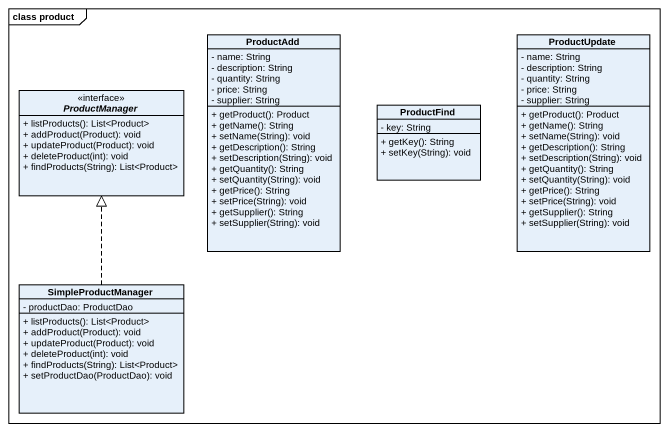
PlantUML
@startuml
mainframe class product
hide circle
hide empty members
skinparam classAttributeIconSize 0
class ProductAdd {
  - name: String
  - description: String
  - quantity: String
  - price: String
  - supplier: String
  + getProduct(): Product
  + getName(): String
  + setName(String): void
  + getDescription(): String
  + setDescription(String): void
  + getQuantity(): String
  + setQuantity(String): void
  + getPrice(): String
  + setPrice(String): void
  + getSupplier(): String
  + setSupplier(String): void
}
class ProductUpdate {
  - name: String
  - description: String
  - quantity: String
  - price: String
  - supplier: String
  + getProduct(): Product
  + getName(): String
  + setName(String): void
  + getDescription(): String
  + setDescription(String): void
  + getQuantity(): String
  + setQuantity(String): void
  + getPrice(): String
  + setPrice(String): void
  + getSupplier(): String
  + setSupplier(String): void
}
interface ProductManager <<interface>> {
  + listProducts(): List<Product>
  + addProduct(Product): void
  + updateProduct(Product): void
  + deleteProduct(int): void
  + findProducts(String): List<Product>
}
class ProductFind {
  - key: String
  + getKey(): String
  + setKey(String): void
}
class SimpleProductManager {
  - productDao: ProductDao
  + listProducts(): List<Product>
  + addProduct(Product): void
  + updateProduct(Product): void
  + deleteProduct(int): void
  + findProducts(String): List<Product>
  + setProductDao(ProductDao): void
}
SimpleProductManager .up.|> ProductManager
@enduml
